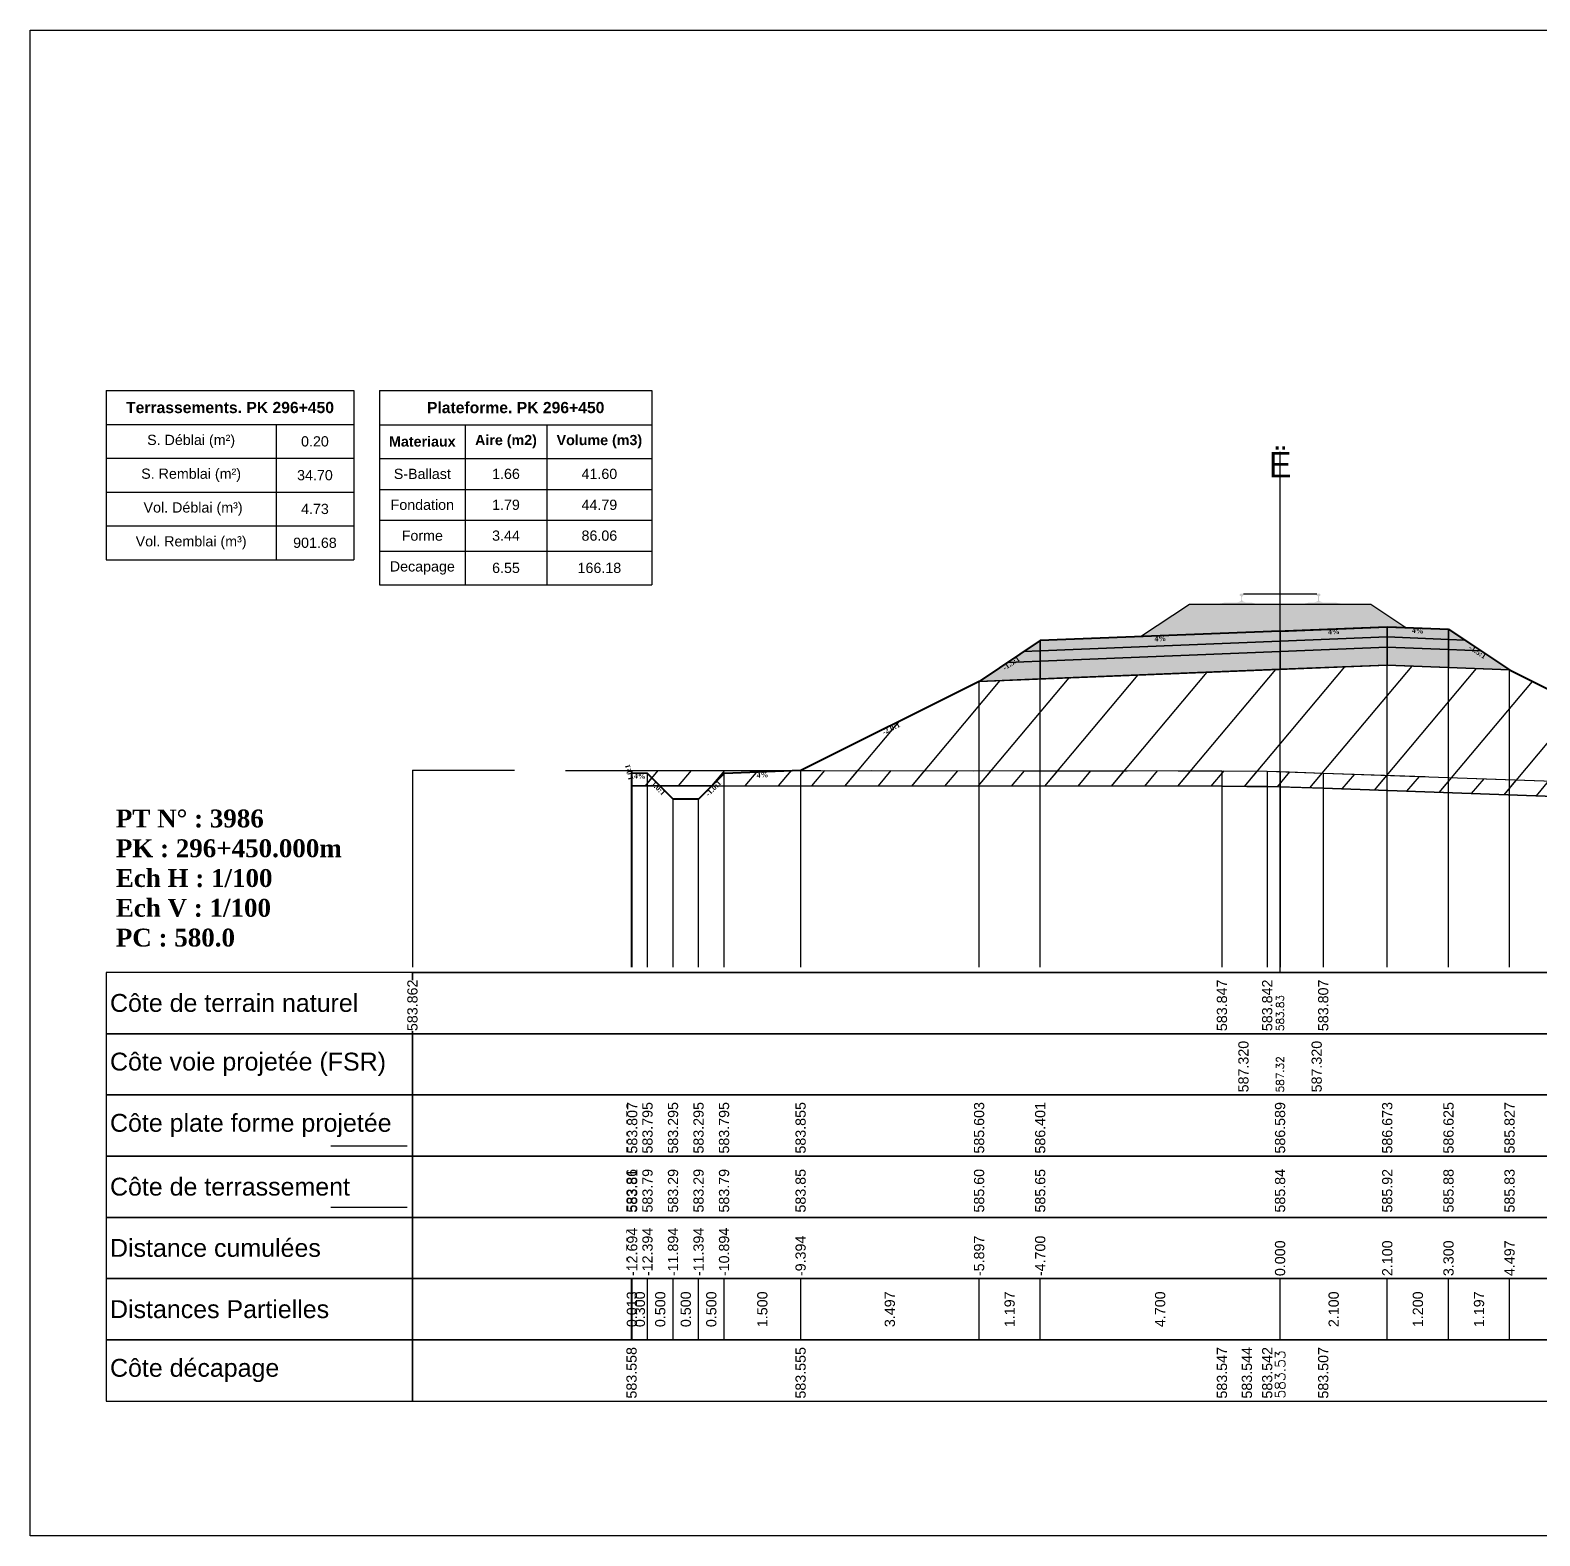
# Model space of a CAD drawing. Header units: millimetres. Extents: x 2762 to 3076, y 916 to 3305.
# Drawn here: x 2950.21 to 2979.79, y 2613.65 to 2643.15 of the extents above; entities that cross this region are included whole.
import ezdxf

# ---------------------------------------------------------------- set-up
doc = ezdxf.new("R2010")
doc.units = ezdxf.units.MM
doc.header["$LTSCALE"] = 2
doc.linetypes.add('CACHE', pattern=[9.525, 6.35, -3.175])
doc.linetypes.add('DASHED', pattern=[0.75, 0.5, -0.25])
for name, color, linetype in [('C-ANNO-TABL', 1, 'Continuous'), ('C-ANNO-TABL-TEXT', 150, 'Continuous'), ('C-ANNO-TABL-TITL', 150, 'Continuous'), ('C-ANNO-TABL-TTBL', 5, 'Continuous'), ('C-ROAD-CORR', 5, 'Continuous'), ('C-ROAD-SCTN', 7, 'Continuous')]:
    doc.layers.add(name, color=color, linetype=linetype)
doc.styles.add('ARIAL', font='arial.ttf')
doc.styles.add('C3D_Etiquette', font='romans.shx')
doc.styles.add('C3D_Profil_Travers', font='romans.shx')
doc.styles.get("Standard").update_dxf_attribs({"font": 'arial.ttf'})

msp = doc.modelspace()

# ---------------------------------------------------------------- hatches: boundary and pattern name
at = {"linetype": 'Continuous', "lineweight": -3}
h = msp.add_hatch(dxfattribs=at)
h.set_pattern_fill('GRAVEL', color=252, scale=0.009, style=0)
h.set_pattern_definition([(228.0128, (2972.136781, 2631.492178), (-1.8288, -2.0574), [0.030755, -3.0447435]), (184.96974, (2972.116207, 2631.469318), (2.743199999, 0.228600013), [0.0527764, -5.2248644]), (132.51045, (2972.063629, 2631.464746), (2.286, -2.5146), [0.0372133, -3.684125]), (267.2737, (2971.974475, 2631.407596), (0.2286, 4.572), [0.0480604, -4.7579794]), (292.83365, (2971.972189, 2631.35959), (-1.143, 2.7432), [0.047127, -4.6655827]), (357.2737, (2971.990477, 2631.316156), (-4.572, 0.2286), [0.0480604, -4.7579794]), (37.69424, (2972.038483, 2631.31387), (-2.9718, -2.286), [0.0635574, -6.2921804]), (72.25533, (2972.088775, 2631.352732), (1.6002, 5.0292), [0.0600048, -5.940473]), (121.42957, (2972.107063, 2631.409882), (-1.8288, 2.9718), [0.048223, -4.774099]), (175.23636, (2972.081917, 2631.45103), (2.5146, -0.2286), [0.055054, -2.697654]), (222.39744, (2972.027053, 2631.455602), (-2.7432, -2.5146), [0.071197, -7.0485095]), (138.81407, (2972.20079, 2631.40531), (-1.6002, 1.3716), [0.0243004, -2.405751]), (171.46923, (2972.182501, 2631.421312), (2.9718, -0.4572), [0.0462314, -4.5769175]), (225, (2972.13678, 2631.42817), (-3e-17, -0.2286), [0.032329, -0.29096]), (203.1986, (2972.12078, 2631.455602), (1.143, 0.4572), [0.01741, -1.723556]), (291.8014, (2972.104777, 2631.448744), (-0.2286, 0.6858), [0.024621, -1.206428]), (30.9638, (2972.11392, 2631.425884), (0.6858, 0.4572), [0.039989, -1.292967]), (161.565, (2972.14821, 2631.44646), (0.4572, -0.2286), [0.028916, -0.693981]), (16.38954, (2971.972189, 2631.448744), (2.286, 0.6858), [0.040508, -4.0102944]), (70.34618, (2972.011051, 2631.460174), (-0.9144, -2.5146), [0.033984, -3.3643994]), (293.1986, (2972.14821, 2631.492178), (-0.4572, 1.143), [0.034819, -1.7061465]), (343.61046, (2972.161927, 2631.460174), (-2.286, 0.6858), [0.040508, -4.0102944]), (339.44395, (2971.97219, 2631.307012), (-1.143, 0.4572), [0.039063, -1.914096]), (294.77514, (2972.008765, 2631.293296), (-1.143, 2.5146), [0.0327305, -3.2403234]), (66.8014, (2972.150497, 2631.263578), (0.4572, 1.143), [0.034819, -1.7061465]), (17.35402, (2972.164213, 2631.295582), (-2.9718, -0.9144), [0.0383204, -3.793714]), (69.44395, (2972.038483, 2631.263578), (-0.4572, -1.143), [0.0195316, -1.933628]), (101.3099, (2972.13678, 2631.26358), (-0.2286, 0.9144), [0.011656, -1.1539795]), (165.9638, (2972.134495, 2631.27501), (0.6858, -0.2286), [0.047127, -0.895415]), (186.009, (2972.088775, 2631.286438), (2.286, 0.2286), [0.043674, -4.323723]), (303.69, (2972.11392, 2631.40531), (-0.2286, 0.4572), [0.032969, -0.79126]), (353.15723, (2972.132209, 2631.377878), (3.8862, -0.4572), [0.05756, -5.698441]), (60.9454, (2972.18936, 2631.37102), (-0.9144, -1.6002), [0.023536, -2.330045]), (90, (2972.2008, 2631.3916), (-0.2286, 0.2286), [0.013716, -0.214884]), (120.25644, (2972.084203, 2631.293296), (0.9144, -1.6002), [0.031758, -3.1440547]), (48.0128, (2972.068201, 2631.320728), (1.8288, 2.0574), [0.06151, -3.0139886]), (0, (2972.10935, 2631.36645), (0.2286, 0.2286), [0.059436, -0.169164]), (325.30485, (2972.168785, 2631.366448), (2.286, -1.6002), [0.036145, -3.5783385]), (254.0546, (2972.198503, 2631.345874), (-0.2286, -0.9144), [0.033285, -1.6309485]), (207.64598, (2972.189359, 2631.31387), (-4.3434, -2.286), [0.054193, -5.365122]), (175.42608, (2972.141353, 2631.288724), (-2.9718, 0.2286), [0.0573327, -5.675926])])
h.paths.add_polyline_path([(2971.972, 2631.264), (2972.93, 2631.902), (2976.48, 2631.902), (2977.169, 2631.442), (2976.805, 2631.457)])
msp.add_hatch(color=254, dxfattribs=at).paths.add_polyline_path([(2973.487, 2631.72), (2973.487, 2631.905), (2973.602, 2631.926), (2973.95, 2631.926), (2973.95, 2631.932), (2973.876, 2631.932), (2973.876, 2631.942), (2973.877, 2631.943), (2973.879, 2631.943), (2973.88, 2631.944), (2973.9, 2631.945), (2973.903, 2631.946), (2973.906, 2631.947), (2973.934, 2631.958), (2973.937, 2631.959), (2973.938, 2631.96), (2973.939, 2631.962), (2973.94, 2631.966), (2973.941, 2631.973), (2973.942, 2631.982), (2973.943, 2631.992), (2973.943, 2632.016), (2973.942, 2632.032), (2973.942, 2632.038), (2973.941, 2632.044), (2973.94, 2632.049), (2973.94, 2632.051), (2973.939, 2632.054), (2973.938, 2632.056), (2973.937, 2632.057), (2973.936, 2632.059), (2973.935, 2632.059), (2973.919, 2632.065), (2973.917, 2632.067), (2973.916, 2632.067), (2973.915, 2632.069), (2973.915, 2632.071), (2973.915, 2632.09), (2973.916, 2632.094), (2973.917, 2632.096), (2973.919, 2632.099), (2973.921, 2632.1), (2973.924, 2632.101), (2973.925, 2632.102), (2973.929, 2632.103), (2973.933, 2632.103), (2973.936, 2632.103), (2973.94, 2632.104), (2973.945, 2632.104), (2973.948, 2632.104), (2973.951, 2632.104), (2973.955, 2632.104), (2973.958, 2632.104), (2973.962, 2632.104), (2973.967, 2632.103), (2973.97, 2632.103), (2973.974, 2632.103), (2973.978, 2632.102), (2973.979, 2632.101), (2973.981, 2632.1), (2973.984, 2632.099), (2973.986, 2632.096), (2973.987, 2632.094), (2973.987, 2632.09), (2973.987, 2632.071), (2973.987, 2632.069), (2973.987, 2632.067), (2973.986, 2632.067), (2973.984, 2632.065), (2973.968, 2632.059), (2973.967, 2632.059), (2973.965, 2632.057), (2973.964, 2632.056), (2973.964, 2632.054), (2973.963, 2632.051), (2973.962, 2632.049), (2973.962, 2632.044), (2973.961, 2632.038), (2973.96, 2632.032), (2973.96, 2632.016), (2973.96, 2631.992), (2973.961, 2631.982), (2973.962, 2631.973), (2973.963, 2631.966), (2973.964, 2631.962), (2973.965, 2631.96), (2973.966, 2631.959), (2973.968, 2631.958), (2973.997, 2631.947), (2974, 2631.946), (2974.003, 2631.945), (2974.023, 2631.944), (2974.024, 2631.943), (2974.025, 2631.943), (2974.026, 2631.942), (2974.026, 2631.932), (2973.952, 2631.932), (2973.952, 2631.926), (2974.156, 2631.926), (2974.288, 2631.895), (2975.122, 2631.895), (2975.253, 2631.926), (2975.457, 2631.926), (2975.457, 2631.932), (2975.383, 2631.932), (2975.383, 2631.942), (2975.384, 2631.943), (2975.386, 2631.943), (2975.387, 2631.944), (2975.407, 2631.945), (2975.41, 2631.946), (2975.413, 2631.947), (2975.441, 2631.958), (2975.444, 2631.959), (2975.445, 2631.96), (2975.446, 2631.962), (2975.447, 2631.966), (2975.448, 2631.973), (2975.449, 2631.982), (2975.45, 2631.992), (2975.45, 2632.016), (2975.449, 2632.032), (2975.449, 2632.038), (2975.448, 2632.044), (2975.447, 2632.049), (2975.447, 2632.051), (2975.446, 2632.054), (2975.445, 2632.056), (2975.444, 2632.057), (2975.443, 2632.059), (2975.442, 2632.059), (2975.426, 2632.065), (2975.424, 2632.067), (2975.423, 2632.067), (2975.422, 2632.069), (2975.422, 2632.071), (2975.422, 2632.09), (2975.423, 2632.094), (2975.424, 2632.096), (2975.426, 2632.099), (2975.428, 2632.1), (2975.431, 2632.101), (2975.432, 2632.102), (2975.436, 2632.103), (2975.44, 2632.103), (2975.443, 2632.103), (2975.447, 2632.104), (2975.452, 2632.104), (2975.455, 2632.104), (2975.458, 2632.104), (2975.462, 2632.104), (2975.465, 2632.104), (2975.469, 2632.104), (2975.474, 2632.103), (2975.477, 2632.103), (2975.481, 2632.103), (2975.485, 2632.102), (2975.486, 2632.101), (2975.488, 2632.1), (2975.491, 2632.099), (2975.493, 2632.096), (2975.494, 2632.094), (2975.494, 2632.09), (2975.494, 2632.071), (2975.494, 2632.069), (2975.494, 2632.067), (2975.493, 2632.067), (2975.491, 2632.065), (2975.475, 2632.059), (2975.474, 2632.059), (2975.472, 2632.057), (2975.471, 2632.056), (2975.471, 2632.054), (2975.47, 2632.051), (2975.469, 2632.049), (2975.469, 2632.044), (2975.468, 2632.038), (2975.467, 2632.032), (2975.467, 2632.016), (2975.467, 2631.992), (2975.468, 2631.982), (2975.469, 2631.973), (2975.47, 2631.966), (2975.471, 2631.962), (2975.472, 2631.96), (2975.473, 2631.959), (2975.475, 2631.958), (2975.504, 2631.947), (2975.507, 2631.946), (2975.51, 2631.945), (2975.53, 2631.944), (2975.531, 2631.943), (2975.532, 2631.943), (2975.533, 2631.942), (2975.533, 2631.932), (2975.459, 2631.932), (2975.459, 2631.926), (2975.807, 2631.926), (2975.922, 2631.905), (2975.922, 2631.72)])
h = msp.add_hatch(color=30, dxfattribs=at)
h.paths.add_polyline_path([(2978.005, 2631.009), (2978.005, 2631.209), (2978.324, 2631.196), (2978.643, 2630.983)])
h.paths.add_polyline_path([(2976.805, 2631.057), (2976.805, 2631.257), (2978.005, 2631.209), (2978.005, 2631.009)])
h.paths.add_polyline_path([(2974.705, 2630.973), (2974.705, 2631.173), (2976.805, 2631.257), (2976.805, 2631.057)])
h.paths.add_polyline_path([(2970.005, 2630.785), (2970.005, 2630.985), (2974.705, 2631.173), (2974.705, 2630.973)])
h.paths.add_polyline_path([(2969.366, 2630.759), (2969.685, 2630.972), (2970.005, 2630.985), (2970.005, 2630.785)])
h = msp.add_hatch(color=11, dxfattribs=at)
h.paths.add_polyline_path([(2978.005, 2631.209), (2978.005, 2631.409), (2978.324, 2631.196)])
h.paths.add_polyline_path([(2976.805, 2631.257), (2976.805, 2631.457), (2978.005, 2631.409), (2978.005, 2631.209)])
h.paths.add_polyline_path([(2974.705, 2631.173), (2974.705, 2631.373), (2976.805, 2631.457), (2976.805, 2631.257)])
h.paths.add_polyline_path([(2970.005, 2630.985), (2970.005, 2631.185), (2974.705, 2631.373), (2974.705, 2631.173)])
h.paths.add_polyline_path([(2969.685, 2630.972), (2970.005, 2631.185), (2970.005, 2630.985)])
h = msp.add_hatch(color=83, dxfattribs=at)
h.paths.add_polyline_path([(2978.005, 2630.659), (2978.005, 2631.009), (2978.643, 2630.983), (2979.201, 2630.611)])
h.paths.add_polyline_path([(2976.805, 2630.707), (2976.805, 2631.057), (2978.005, 2631.009), (2978.005, 2630.659)])
h.paths.add_polyline_path([(2974.705, 2630.623), (2974.705, 2630.973), (2976.805, 2631.057), (2976.805, 2630.707)])
h.paths.add_polyline_path([(2970.005, 2630.435), (2970.005, 2630.785), (2974.705, 2630.973), (2974.705, 2630.623)])
h.paths.add_polyline_path([(2968.808, 2630.387), (2969.366, 2630.759), (2970.005, 2630.785), (2970.005, 2630.435)])
h = msp.add_hatch(dxfattribs=at)
h.set_pattern_fill('_U', color=3, angle=50, style=0, pattern_type=0)
h.set_pattern_definition([(50, (2963.5728, 2628.3403), (-0.766044, 0.64279), [])])
h.paths.add_polyline_path([(2963.573, 2628.34), (2963.811, 2628.579), (2965.311, 2628.639), (2968.808, 2630.387), (2976.805, 2630.707), (2979.201, 2630.611), (2983.825, 2628.299), (2983.825, 2627.999), (2975.551, 2628.291), (2974.453, 2628.326), (2973.566, 2628.331)])
h.paths.add_polyline_path([(2961.998, 2628.342), (2961.998, 2628.642), (2962.011, 2628.591), (2962.311, 2628.579), (2962.548, 2628.341)])
h = msp.add_hatch(dxfattribs=at)
h.set_pattern_fill('_U', color=150, scale=0.5, angle=50, style=0, pattern_type=0)
h.set_pattern_definition([(50, (2963.57277, 2628.3403), (-0.383022, 0.321394), [])])
h.paths.add_polyline_path([(2963.573, 2628.34), (2963.811, 2628.579), (2965.311, 2628.639), (2973.566, 2628.631), (2974.453, 2628.626), (2975.551, 2628.591), (2983.825, 2628.299), (2983.825, 2627.999), (2975.551, 2628.291), (2974.453, 2628.326), (2973.566, 2628.331)])
h.paths.add_polyline_path([(2961.998, 2628.642), (2965.311, 2628.639), (2963.811, 2628.579), (2963.573, 2628.34), (2962.548, 2628.341), (2962.311, 2628.579), (2962.011, 2628.591)])
h.paths.add_polyline_path([(2961.998, 2628.342), (2961.998, 2628.642), (2962.011, 2628.591), (2962.311, 2628.579), (2962.548, 2628.341)])

# ---------------------------------------------------------------- linework, layer by layer
at = {"color": 7, "linetype": 'Continuous', "lineweight": -3}
for p, q in [((2974.705, 2624.684), (2974.705, 2634.884)), ((2957.704, 2624.684), (2991.706, 2624.684)), ((2961.998, 2617.484), (2961.998, 2618.684)), ((2962.011, 2617.484), (2962.011, 2618.684)), ((2962.011, 2617.484), (2962.011, 2618.684)), ((2962.311, 2617.484), (2962.311, 2618.684)), ((2962.311, 2617.484), (2962.311, 2618.684)), ((2962.811, 2617.484), (2962.811, 2618.684)), ((2962.811, 2617.484), (2962.811, 2618.684)), ((2963.311, 2617.484), (2963.311, 2618.684)), ((2963.311, 2617.484), (2963.311, 2618.684)), ((2963.811, 2617.484), (2963.811, 2618.684)), ((2963.811, 2617.484), (2963.811, 2618.684)), ((2965.311, 2617.484), (2965.311, 2618.684)), ((2965.311, 2617.484), (2965.311, 2618.684)), ((2968.808, 2617.484), (2968.808, 2618.684)), ((2968.808, 2617.484), (2968.808, 2618.684)), ((2970.005, 2617.484), (2970.005, 2618.684)), ((2970.005, 2617.484), (2970.005, 2618.684)), ((2974.705, 2617.484), (2974.705, 2618.684)), ((2974.705, 2617.484), (2974.705, 2618.684)), ((2976.805, 2617.484), (2976.805, 2618.684)), ((2976.805, 2617.484), (2976.805, 2618.684)), ((2978.005, 2617.484), (2978.005, 2618.684)), ((2978.005, 2617.484), (2978.005, 2618.684)), ((2979.201, 2617.484), (2979.201, 2618.684)), ((2979.201, 2617.484), (2979.201, 2618.684))]:
    msp.add_line(p, q, dxfattribs=at)
at = {"color": 251, "linetype": 'Continuous', "lineweight": -3}
for p, q in [((2971.972, 2631.264), (2972.93, 2631.902)), ((2972.93, 2631.902), (2976.48, 2631.902)), ((2976.48, 2631.902), (2977.169, 2631.442)), ((2970.005, 2631.185), (2974.705, 2631.373)), ((2976.805, 2631.457), (2971.972, 2631.264)), ((2974.705, 2631.373), (2976.805, 2631.457)), ((2974.705, 2631.173), (2974.705, 2631.373)), ((2974.705, 2631.373), (2974.705, 2631.173)), ((2976.805, 2631.257), (2974.705, 2631.173)), ((2977.169, 2631.442), (2976.805, 2631.457)), ((2976.805, 2631.257), (2976.805, 2631.457)), ((2976.805, 2631.457), (2978.005, 2631.409)), ((2976.805, 2631.457), (2976.805, 2631.257)), ((2978.005, 2631.209), (2976.805, 2631.257)), ((2978.005, 2631.209), (2978.005, 2631.409)), ((2978.005, 2631.409), (2978.324, 2631.196)), ((2978.005, 2631.409), (2978.005, 2631.209)), ((2969.685, 2630.972), (2970.005, 2631.185)), ((2970.005, 2630.985), (2969.685, 2630.972)), ((2970.005, 2630.985), (2970.005, 2631.185)), ((2970.005, 2631.185), (2970.005, 2630.985)), ((2974.705, 2631.173), (2970.005, 2630.985)), ((2978.324, 2631.196), (2978.005, 2631.209))]:
    msp.add_line(p, q, dxfattribs=at)
at = {"color": 53, "linetype": 'Continuous', "lineweight": -3}
for p, q in [((2974.705, 2631.173), (2976.805, 2631.257)), ((2976.805, 2631.057), (2976.805, 2631.257)), ((2976.805, 2631.257), (2978.005, 2631.209)), ((2976.805, 2631.257), (2976.805, 2631.057)), ((2969.366, 2630.759), (2969.685, 2630.972)), ((2969.685, 2630.972), (2970.005, 2630.985)), ((2970.005, 2630.985), (2974.705, 2631.173)), ((2970.005, 2630.785), (2970.005, 2630.985)), ((2970.005, 2630.985), (2970.005, 2630.785)), ((2974.705, 2630.973), (2970.005, 2630.785)), ((2970.005, 2630.785), (2974.705, 2630.973)), ((2974.705, 2630.973), (2974.705, 2631.173)), ((2974.705, 2631.173), (2974.705, 2630.973)), ((2976.805, 2631.057), (2974.705, 2630.973)), ((2974.705, 2630.973), (2976.805, 2631.057)), ((2974.705, 2630.623), (2974.705, 2630.973)), ((2974.705, 2630.973), (2974.705, 2630.623)), ((2978.005, 2631.009), (2976.805, 2631.057)), ((2976.805, 2630.707), (2976.805, 2631.057)), ((2976.805, 2631.057), (2978.005, 2631.009)), ((2976.805, 2631.057), (2976.805, 2630.707)), ((2978.005, 2631.009), (2978.005, 2631.209)), ((2978.005, 2631.209), (2978.324, 2631.196)), ((2978.005, 2631.209), (2978.005, 2631.009)), ((2978.643, 2630.983), (2978.005, 2631.009)), ((2978.005, 2630.659), (2978.005, 2631.009)), ((2978.005, 2631.009), (2978.643, 2630.983)), ((2978.005, 2631.009), (2978.005, 2630.659)), ((2978.324, 2631.196), (2978.643, 2630.983)), ((2978.643, 2630.983), (2979.201, 2630.611)), ((2968.808, 2630.387), (2969.366, 2630.759)), ((2970.005, 2630.785), (2969.366, 2630.759)), ((2969.366, 2630.759), (2970.005, 2630.785)), ((2970.005, 2630.435), (2970.005, 2630.785)), ((2970.005, 2630.785), (2970.005, 2630.435)), ((2976.805, 2630.707), (2974.705, 2630.623)), ((2978.005, 2630.659), (2976.805, 2630.707)), ((2970.005, 2630.435), (2968.808, 2630.387)), ((2974.705, 2630.623), (2970.005, 2630.435)), ((2979.201, 2630.611), (2978.005, 2630.659))]:
    msp.add_line(p, q, dxfattribs=at)
at = {"color": 253, "linetype": 'Continuous', "lineweight": -3}
for p, q in [((2968.808, 2630.387), (2976.805, 2630.707)), ((2976.805, 2630.707), (2979.201, 2630.611)), ((2965.311, 2628.639), (2968.808, 2630.387)), ((2979.201, 2630.611), (2983.825, 2628.299)), ((2961.998, 2628.642), (2965.311, 2628.639)), ((2962.011, 2628.591), (2961.998, 2628.642)), ((2961.998, 2628.342), (2961.998, 2628.642)), ((2961.998, 2628.642), (2962.011, 2628.591)), ((2961.998, 2628.342), (2961.998, 2628.642)), ((2961.998, 2628.642), (2962.011, 2628.591)), ((2962.311, 2628.579), (2962.011, 2628.591)), ((2962.011, 2628.591), (2962.311, 2628.579)), ((2962.011, 2628.591), (2962.311, 2628.579)), ((2963.811, 2628.579), (2965.311, 2628.639)), ((2965.311, 2628.639), (2963.811, 2628.579)), ((2963.811, 2628.579), (2965.311, 2628.639)), ((2965.311, 2628.639), (2973.566, 2628.631)), ((2973.566, 2628.631), (2974.453, 2628.626)), ((2974.453, 2628.626), (2975.551, 2628.591)), ((2975.551, 2628.591), (2983.825, 2628.299)), ((2962.548, 2628.341), (2961.998, 2628.342)), ((2962.548, 2628.341), (2961.998, 2628.342)), ((2962.548, 2628.341), (2962.311, 2628.579)), ((2962.311, 2628.579), (2962.548, 2628.341)), ((2962.311, 2628.579), (2962.548, 2628.341)), ((2963.573, 2628.34), (2962.548, 2628.341)), ((2962.548, 2628.341), (2963.573, 2628.34)), ((2962.811, 2628.079), (2962.548, 2628.341)), ((2963.573, 2628.34), (2963.311, 2628.079)), ((2963.573, 2628.34), (2963.811, 2628.579)), ((2963.811, 2628.579), (2963.573, 2628.34)), ((2963.573, 2628.34), (2963.811, 2628.579)), ((2973.566, 2628.331), (2963.573, 2628.34)), ((2973.566, 2628.331), (2963.573, 2628.34)), ((2974.453, 2628.326), (2973.566, 2628.331)), ((2974.453, 2628.326), (2973.566, 2628.331)), ((2975.551, 2628.291), (2974.453, 2628.326)), ((2975.551, 2628.291), (2974.453, 2628.326)), ((2963.311, 2628.079), (2962.811, 2628.079)), ((2983.825, 2627.999), (2975.551, 2628.291)), ((2983.825, 2627.999), (2975.551, 2628.291))]:
    msp.add_line(p, q, dxfattribs=at)
at = {"color": 8, "linetype": 'CACHE', "lineweight": -3}
for p, q in [((2976.805, 2624.784), (2976.805, 2630.707)), ((2968.808, 2624.784), (2968.808, 2630.387)), ((2970.005, 2624.784), (2970.005, 2630.435)), ((2974.705, 2624.784), (2974.705, 2630.623)), ((2974.705, 2624.784), (2974.705, 2630.623)), ((2978.005, 2624.784), (2978.005, 2630.659)), ((2979.201, 2624.784), (2979.201, 2630.611)), ((2961.998, 2624.784), (2961.998, 2628.642)), ((2962.011, 2624.784), (2962.011, 2628.591)), ((2965.311, 2624.784), (2965.311, 2628.639)), ((2962.311, 2624.784), (2962.311, 2628.579)), ((2963.811, 2624.784), (2963.811, 2628.579)), ((2962.811, 2624.784), (2962.811, 2628.079)), ((2963.311, 2624.784), (2963.311, 2628.079))]:
    msp.add_line(p, q, dxfattribs=at)
at = {"color": 105, "linetype": 'DASHED', "lineweight": -3, "ltscale": 2}
for p, q in [((2957.705, 2628.646), (2973.566, 2628.631)), ((2973.566, 2628.631), (2974.453, 2628.626)), ((2974.453, 2628.626), (2974.705, 2628.618)), ((2974.705, 2628.618), (2975.551, 2628.591)), ((2975.551, 2628.591), (2991.705, 2628.021))]:
    msp.add_line(p, q, dxfattribs=at)
at = {"color": 98, "linetype": 'CACHE', "lineweight": -3}
for p, q in [((2957.705, 2628.646), (2957.705, 2624.784)), ((2973.566, 2628.631), (2973.566, 2624.784)), ((2974.453, 2628.626), (2974.453, 2624.784)), ((2974.705, 2628.618), (2974.705, 2624.784)), ((2975.551, 2628.591), (2975.551, 2624.784))]:
    msp.add_line(p, q, dxfattribs=at)
at = {"color": 6, "linetype": 'Continuous', "lineweight": -3}
for p, q in [((2961.998, 2628.342), (2965.311, 2628.339)), ((2965.311, 2628.339), (2973.566, 2628.331)), ((2973.566, 2628.331), (2974.055, 2628.328)), ((2974.055, 2628.328), (2974.453, 2628.326)), ((2974.453, 2628.326), (2974.705, 2628.318)), ((2974.705, 2628.318), (2975.551, 2628.291)), ((2975.551, 2628.291), (2983.825, 2627.999))]:
    msp.add_line(p, q, dxfattribs=at)
at = {"color": 154, "linetype": 'Continuous', "lineweight": -3}
msp.add_line((2956.104, 2621.284), (2957.604, 2621.284), dxfattribs=at)
at = {"color": 1, "linetype": 'Continuous', "lineweight": -3}
msp.add_line((2956.104, 2620.084), (2957.604, 2620.084), dxfattribs=at)
at = {"color": 7, "linetype": 'Continuous', "lineweight": -3}
for points in [[(2957.704, 2623.484), (2957.704, 2624.684), (2951.704, 2624.684), (2951.704, 2623.484)], [(2957.704, 2623.484), (2991.706, 2623.484), (2991.706, 2624.684), (2957.704, 2624.684)], [(2957.704, 2622.284), (2957.704, 2623.484), (2951.704, 2623.484), (2951.704, 2622.284)], [(2957.704, 2622.284), (2991.706, 2622.284), (2991.706, 2623.484), (2957.704, 2623.484)], [(2957.704, 2621.084), (2957.704, 2622.284), (2951.704, 2622.284), (2951.704, 2621.084)], [(2957.704, 2621.084), (2991.706, 2621.084), (2991.706, 2622.284), (2957.704, 2622.284)], [(2957.704, 2619.884), (2957.704, 2621.084), (2951.704, 2621.084), (2951.704, 2619.884)], [(2957.704, 2619.884), (2991.706, 2619.884), (2991.706, 2621.084), (2957.704, 2621.084)], [(2957.704, 2618.684), (2957.704, 2619.884), (2951.704, 2619.884), (2951.704, 2618.684)], [(2957.704, 2618.684), (2991.706, 2618.684), (2991.706, 2619.884), (2957.704, 2619.884)], [(2957.704, 2617.484), (2957.704, 2618.684), (2951.704, 2618.684), (2951.704, 2617.484)], [(2957.704, 2617.484), (2991.706, 2617.484), (2991.706, 2618.684), (2957.704, 2618.684)], [(2957.704, 2616.284), (2957.704, 2617.484), (2951.704, 2617.484), (2951.704, 2616.284)], [(2957.704, 2616.284), (2991.706, 2616.284), (2991.706, 2617.484), (2957.704, 2617.484)]]:
    msp.add_3dface(points, dxfattribs=at)
at = {"layer": 'C-ANNO-TABL', "color": 7, "linetype": 'Continuous', "lineweight": -3}
for p, q in [((2951.704, 2635.419), (2955.032, 2635.419)), ((2955.032, 2635.419), (2956.557, 2635.419)), ((2955.032, 2635.419), (2955.032, 2634.757)), ((2957.057, 2635.416), (2958.739, 2635.416)), ((2958.739, 2635.416), (2960.335, 2635.416)), ((2958.739, 2635.416), (2958.739, 2634.754)), ((2960.335, 2635.416), (2962.398, 2635.416)), ((2960.335, 2635.416), (2960.335, 2634.754)), ((2951.704, 2634.757), (2955.032, 2634.757)), ((2955.032, 2634.757), (2956.557, 2634.757)), ((2955.032, 2634.757), (2955.032, 2634.095)), ((2957.057, 2634.754), (2958.739, 2634.754)), ((2958.739, 2634.754), (2960.335, 2634.754)), ((2958.739, 2634.754), (2958.739, 2634.147)), ((2960.335, 2634.754), (2962.398, 2634.754)), ((2960.335, 2634.754), (2960.335, 2634.147)), ((2951.704, 2634.095), (2955.032, 2634.095)), ((2955.032, 2634.095), (2956.557, 2634.095)), ((2955.032, 2634.095), (2955.032, 2633.432)), ((2957.057, 2634.147), (2958.739, 2634.147)), ((2958.739, 2634.147), (2960.335, 2634.147)), ((2958.739, 2634.147), (2958.739, 2633.543)), ((2960.335, 2634.147), (2962.398, 2634.147)), ((2960.335, 2634.147), (2960.335, 2633.543)), ((2951.704, 2633.432), (2955.032, 2633.432)), ((2955.032, 2633.432), (2956.557, 2633.432)), ((2955.032, 2633.432), (2955.032, 2632.77)), ((2957.057, 2633.543), (2958.739, 2633.543)), ((2958.739, 2633.543), (2960.335, 2633.543)), ((2958.739, 2633.543), (2958.739, 2632.939)), ((2960.335, 2633.543), (2962.398, 2633.543)), ((2960.335, 2633.543), (2960.335, 2632.939)), ((2957.057, 2632.939), (2958.739, 2632.939)), ((2958.739, 2632.939), (2960.335, 2632.939)), ((2958.739, 2632.939), (2958.739, 2632.28)), ((2960.335, 2632.939), (2962.398, 2632.939)), ((2960.335, 2632.939), (2960.335, 2632.28))]:
    msp.add_line(p, q, dxfattribs=at)
at = {"layer": 'C-ANNO-TABL-TTBL', "color": 7, "linetype": 'Continuous', "lineweight": -3}
for p, q in [((2951.704, 2636.084), (2956.557, 2636.084)), ((2951.704, 2636.084), (2951.704, 2635.419)), ((2956.557, 2636.084), (2956.557, 2635.419)), ((2957.057, 2636.084), (2962.398, 2636.084)), ((2957.057, 2636.084), (2957.057, 2635.416)), ((2962.398, 2636.084), (2962.398, 2635.416)), ((2951.704, 2635.419), (2951.704, 2634.757)), ((2956.557, 2635.419), (2956.557, 2634.757)), ((2957.057, 2635.416), (2957.057, 2634.754)), ((2962.398, 2635.416), (2962.398, 2634.754)), ((2951.704, 2634.757), (2951.704, 2634.095)), ((2956.557, 2634.757), (2956.557, 2634.095)), ((2957.057, 2634.754), (2957.057, 2634.147)), ((2962.398, 2634.754), (2962.398, 2634.147)), ((2951.704, 2634.095), (2951.704, 2633.432)), ((2956.557, 2634.095), (2956.557, 2633.432)), ((2957.057, 2634.147), (2957.057, 2633.543)), ((2962.398, 2634.147), (2962.398, 2633.543)), ((2951.704, 2633.432), (2951.704, 2632.77)), ((2956.557, 2633.432), (2956.557, 2632.77)), ((2957.057, 2633.543), (2957.057, 2632.939)), ((2962.398, 2633.543), (2962.398, 2632.939)), ((2951.704, 2632.77), (2955.032, 2632.77)), ((2955.032, 2632.77), (2956.557, 2632.77)), ((2957.057, 2632.939), (2957.057, 2632.28)), ((2962.398, 2632.939), (2962.398, 2632.28)), ((2957.057, 2632.28), (2958.739, 2632.28)), ((2958.739, 2632.28), (2960.335, 2632.28)), ((2960.335, 2632.28), (2962.398, 2632.28))]:
    msp.add_line(p, q, dxfattribs=at)
at = {"layer": 'C-ROAD-CORR', "color": 1, "linetype": 'Continuous', "lineweight": 40}
for p, q in [((2974.705, 2631.373), (2970.005, 2631.185)), ((2974.705, 2631.373), (2976.805, 2631.457)), ((2976.805, 2631.457), (2978.005, 2631.409)), ((2978.005, 2631.409), (2979.201, 2630.611)), ((2970.005, 2631.185), (2968.808, 2630.387)), ((2968.808, 2630.387), (2965.311, 2628.639)), ((2979.201, 2630.611), (2983.825, 2628.299)), ((2962.011, 2628.591), (2961.998, 2628.642)), ((2962.311, 2628.579), (2962.011, 2628.591)), ((2965.311, 2628.639), (2963.811, 2628.579)), ((2962.811, 2628.079), (2962.311, 2628.579)), ((2963.811, 2628.579), (2963.311, 2628.079)), ((2963.311, 2628.079), (2962.811, 2628.079))]:
    msp.add_line(p, q, dxfattribs=at)
at = {"layer": 'C-ROAD-CORR', "color": 102, "linetype": 'Continuous', "lineweight": -3, "ltscale": 0.5}
for p, q in [((2974.705, 2630.623), (2976.805, 2630.707)), ((2976.805, 2630.707), (2978.005, 2630.659)), ((2970.005, 2630.435), (2968.808, 2630.387)), ((2974.705, 2630.623), (2970.005, 2630.435)), ((2978.005, 2630.659), (2979.201, 2630.611))]:
    msp.add_line(p, q, dxfattribs=at)
at = {"layer": 'C-ROAD-CORR', "color": 1, "linetype": 'Continuous', "lineweight": -3}
for p, q in [((2962.811, 2628.079), (2962.311, 2628.579)), ((2963.811, 2628.579), (2963.311, 2628.079))]:
    msp.add_line(p, q, dxfattribs=at)
at = {"layer": 'C-ROAD-SCTN', "color": 140, "linetype": 'Continuous', "lineweight": -3}
for p, q in [((2971.972, 2631.264), (2972.93, 2631.902)), ((2972.93, 2631.902), (2972.973, 2631.902)), ((2972.973, 2631.902), (2974.705, 2631.902)), ((2974.705, 2631.902), (2976.436, 2631.902)), ((2976.436, 2631.902), (2976.48, 2631.902)), ((2976.48, 2631.902), (2977.169, 2631.442))]:
    msp.add_line(p, q, dxfattribs=at)
at = {"layer": 'C-ROAD-SCTN', "color": 154, "linetype": 'Continuous', "lineweight": -3}
for p, q in [((2973.987, 2632.104), (2974.705, 2632.104)), ((2974.705, 2632.104), (2975.422, 2632.104)), ((2970.005, 2631.185), (2974.705, 2631.373)), ((2974.705, 2631.373), (2976.805, 2631.457)), ((2976.805, 2631.457), (2978.005, 2631.409)), ((2978.005, 2631.409), (2979.201, 2630.611)), ((2968.808, 2630.387), (2970.005, 2631.185)), ((2965.311, 2628.639), (2968.808, 2630.387)), ((2979.201, 2630.611), (2983.825, 2628.299)), ((2961.998, 2628.642), (2962.011, 2628.591)), ((2962.011, 2628.591), (2962.311, 2628.579)), ((2963.811, 2628.579), (2965.311, 2628.639)), ((2962.311, 2628.579), (2962.811, 2628.079)), ((2963.311, 2628.079), (2963.811, 2628.579)), ((2962.811, 2628.079), (2963.311, 2628.079))]:
    msp.add_line(p, q, dxfattribs=at)
at = {"layer": 'C-ROAD-SCTN', "color": 1, "linetype": 'Continuous', "lineweight": -3}
for p, q in [((2974.705, 2630.623), (2976.805, 2630.707)), ((2976.805, 2630.707), (2978.005, 2630.659)), ((2965.311, 2628.639), (2968.808, 2630.387)), ((2968.808, 2630.387), (2970.005, 2630.435)), ((2970.005, 2630.435), (2974.705, 2630.623)), ((2978.005, 2630.659), (2979.201, 2630.611)), ((2979.201, 2630.611), (2983.825, 2628.299)), ((2961.998, 2628.642), (2962.011, 2628.591)), ((2962.011, 2628.591), (2962.311, 2628.579)), ((2963.811, 2628.579), (2965.311, 2628.639)), ((2962.311, 2628.579), (2962.811, 2628.079)), ((2963.311, 2628.079), (2963.811, 2628.579)), ((2962.811, 2628.079), (2963.311, 2628.079))]:
    msp.add_line(p, q, dxfattribs=at)

# ---------------------------------------------------------------- texts
at = {"color": 7, "linetype": 'Continuous', "lineweight": -3}
for s, insert, char_height, attachment_point, style in [('{\\fWingdings|b0|i0|c2|p0;Ë}', (2974.705, 2634.384), 0.5, 8, 'C3D_Profil_Travers'), ('{\\fTimes New Roman|b1|i0|c0|p18;PT N° : 3986\\PPK : 296+450.000m\\PEch H : 1/100\\PEch V : 1/100\\PPC : 580.0}', (2951.893, 2625.184), 0.35, 7, 'C3D_Profil_Travers'), ('{\\fArial|b0|i0|c0|p34;Côte de terrain naturel}', (2951.779, 2624.084), 0.35, 4, 'C3D_Etiquette'), ('{\\fArial|b0|i0|c0|p34;Côte plate forme projetée}', (2951.779, 2621.684), 0.35, 4, 'C3D_Etiquette'), ('{\\fArial|b0|i0|c0|p34;Côte de terrassement}', (2951.779, 2620.484), 0.35, 4, 'C3D_Etiquette'), ('{\\fArial|b0|i0|c0|p34;Distance cumulées}', (2951.779, 2619.284), 0.35, 4, 'C3D_Etiquette'), ('{\\fArial|b0|i0|c0|p34;Distances Partielles}', (2951.779, 2618.084), 0.35, 4, 'C3D_Etiquette'), ('{\\fArial|b0|i0|c0|p34;Côte décapage}', (2951.779, 2616.884), 0.35, 4, 'C3D_Etiquette')]:
    msp.add_mtext(s, dxfattribs=dict(at, insert=insert, char_height=char_height, attachment_point=attachment_point, style=style))
at = {"color": 7, "linetype": 'Continuous', "lineweight": -3, "char_height": 0.1, "style": 'C3D_Etiquette'}
for s, insert, width, attachment_point, rotation in [('{\\fTimes New Roman|b1|i0|c0|p18;4%}', (2972.355, 2631.275), 0.42071, 2, 2.2906), ('{\\fTimes New Roman|b1|i0|c0|p18;4%}', (2975.755, 2631.411), 0.37094, 2, 2.2906), ('{\\fTimes New Roman|b1|i0|c0|p18;4%}', (2977.404, 2631.429), 0.42071, 2, 357.7094), ('{\\fTimes New Roman|b1|i0|c0|p18;-1.5:1}', (2978.601, 2631.007), 0.34598, 2, 326.3099), ('{\\fTimes New Roman|b1|i0|c0|p18;-1.5:1}', (2969.408, 2630.783), 0.34598, 2, 33.6901), ('{\\fTimes New Roman|b1|i0|c0|p18;-2.0:1}', (2967.061, 2629.509), 0.34598, 2, 26.5651), ('{\\fTimes New Roman|b1|i0|c0|p18;1.0:1}', (2962.001, 2628.615), 0.29446, 8, 104.0362), ('{\\fTimes New Roman|b1|i0|c0|p18;4%}', (2964.561, 2628.605), 0.42071, 2, 2.2906), ('{\\fTimes New Roman|b1|i0|c0|p18;4%}', (2962.161, 2628.581), 0.37094, 2, 357.7094), ('{\\fTimes New Roman|b1|i0|c0|p18;1.0:1}', (2962.558, 2628.326), 0.29001, 2, 315), ('{\\fTimes New Roman|b1|i0|c0|p18;-1.0:1}', (2963.564, 2628.326), 0.34598, 2, 45)]:
    msp.add_mtext(s, dxfattribs=dict(at, insert=insert, width=width, attachment_point=attachment_point, rotation=rotation))
at = {"color": 7, "linetype": 'Continuous', "lineweight": -3, "insert": (2951.779, 2622.884), "char_height": 0.35, "attachment_point": 4}
msp.add_mtext('{\\fArial|b0|i0|c0|p34;Côte voie projetée (FSR)}', dxfattribs=at)
at = {"color": 7, "linetype": 'Continuous', "lineweight": -3, "rotation": 90, "style": 'C3D_Profil_Travers'}
for s, insert, char_height, attachment_point in [('587.32', (2974.705, 2622.334), 0.15, 4), ('{\\fArial|b0|i0|c0|p34;583.86}', (2961.998, 2619.979), 0.2, 4), ('{\\fArial|b0|i0|c0|p34;583.81}', (2962.011, 2619.979), 0.2, 4), ('{\\fArial|b0|i0|c0|p34;583.79}', (2962.311, 2619.979), 0.2, 4), ('{\\fArial|b0|i0|c0|p34;583.29}', (2962.811, 2619.979), 0.2, 4), ('{\\fArial|b0|i0|c0|p34;583.29}', (2963.311, 2619.979), 0.2, 4), ('{\\fArial|b0|i0|c0|p34;583.79}', (2963.811, 2619.979), 0.2, 4), ('{\\fArial|b0|i0|c0|p34;583.85}', (2965.311, 2619.979), 0.2, 4), ('{\\fArial|b0|i0|c0|p34;585.60}', (2968.808, 2619.979), 0.2, 4), ('{\\fArial|b0|i0|c0|p34;585.65}', (2970.005, 2619.979), 0.2, 4), ('{\\fArial|b0|i0|c0|p34;585.84}', (2974.705, 2619.979), 0.2, 4), ('{\\fArial|b0|i0|c0|p34;585.92}', (2976.805, 2619.979), 0.2, 4), ('{\\fArial|b0|i0|c0|p34;585.88}', (2978.005, 2619.979), 0.2, 4), ('{\\fArial|b0|i0|c0|p34;585.83}', (2979.201, 2619.979), 0.2, 4), ('{\\fArial|b0|i0|c0|p34;0.013}', (2962.005, 2618.084), 0.2, 5), ('{\\fArial|b0|i0|c0|p34;0.300}', (2962.161, 2618.084), 0.2, 5), ('{\\fArial|b0|i0|c0|p34;0.500}', (2962.561, 2618.084), 0.2, 5), ('{\\fArial|b0|i0|c0|p34;0.500}', (2963.061, 2618.084), 0.2, 5), ('{\\fArial|b0|i0|c0|p34;0.500}', (2963.561, 2618.084), 0.2, 5), ('{\\fArial|b0|i0|c0|p34;1.500}', (2964.561, 2618.084), 0.2, 5), ('{\\fArial|b0|i0|c0|p34;3.497}', (2967.059, 2618.084), 0.2, 5), ('{\\fArial|b0|i0|c0|p34;1.197}', (2969.406, 2618.084), 0.2, 5), ('{\\fArial|b0|i0|c0|p34;4.700}', (2972.355, 2618.084), 0.2, 5), ('{\\fArial|b0|i0|c0|p34;2.100}', (2975.755, 2618.084), 0.2, 5), ('{\\fArial|b0|i0|c0|p34;1.200}', (2977.405, 2618.084), 0.2, 5), ('{\\fArial|b0|i0|c0|p34;1.197}', (2978.603, 2618.084), 0.2, 5)]:
    msp.add_mtext(s, dxfattribs=dict(at, insert=insert, char_height=char_height, attachment_point=attachment_point))
at = {"layer": 'C-ANNO-TABL-TEXT', "color": 7, "linetype": 'Continuous', "lineweight": -3, "char_height": 0.2, "attachment_point": 5, "style": 'ARIAL'}
for s, insert in [('{\\fArial|b0|i0|c0|p34;\\C7;0.20}', (2955.794, 2635.088)), ('{\\fArial|b0|i0|c0|p34;\\C7;34.70}', (2955.794, 2634.426)), ('{\\fArial|b0|i0|c0|p34;\\C7;S-Ballast}', (2957.898, 2634.451)), ('{\\fArial|b0|i0|c0|p34;\\C7;1.66}', (2959.537, 2634.451)), ('{\\C18;\\c0;41.60}', (2961.367, 2634.451)), ('{\\fArial|b0|i0|c0|p34;\\C7;Fondation}', (2957.898, 2633.845)), ('{\\fArial|b0|i0|c0|p34;\\C7;1.79}', (2959.537, 2633.845)), ('{\\C18;\\c0;44.79}', (2961.367, 2633.845)), ('{\\fArial|b0|i0|c0|p34;\\C7;4.73}', (2955.794, 2633.764)), ('{\\fArial|b0|i0|c0|p34;\\C7;Forme}', (2957.898, 2633.241)), ('{\\fArial|b0|i0|c0|p34;\\C7;3.44}', (2959.537, 2633.241)), ('{\\C18;\\c0;86.06}', (2961.367, 2633.241)), ('{\\fArial|b0|i0|c0|p34;\\C7;901.68}', (2955.794, 2633.101)), ('{\\fArial|b0|i0|c0|p34;\\C7;Decapage}', (2957.898, 2632.609)), ('{\\fArial|b0|i0|c0|p34;\\C7;6.55}', (2959.537, 2632.609)), ('{\\C18;\\c0;166.18}', (2961.367, 2632.609))]:
    msp.add_mtext(s, dxfattribs=dict(at, insert=insert))
at = {"layer": 'C-ANNO-TABL-TITL', "color": 7, "linetype": 'Continuous', "lineweight": -3, "attachment_point": 5, "style": 'ARIAL'}
for s, insert, char_height in [('{\\fArial|b1|i0|c0|p34;\\C7;Terrassements. PK 296+450}', (2954.13, 2635.751), 0.22), ('{\\fArial|b1|i0|c0|p34;\\C18;\\c0;Plateforme. PK 296+450}', (2959.727, 2635.75), 0.22), ('{\\fArial|b0|i0|c0|p34;\\C7;S. Déblai (m²) }', (2953.368, 2635.088), 0.2), ('{\\fArial|b1|i0|c0|p34;\\C7;Materiaux   }', (2957.898, 2635.085), 0.2), ('{\\fArial|b1|i0|c0|p34;\\C7;Aire (m2)}', (2959.537, 2635.085), 0.2), ('{\\fArial|b1|i0|c0|p34;\\C7;Volume (m3)}', (2961.367, 2635.085), 0.2), ('{\\fArial|b0|i0|c0|p34;\\C7;S. Remblai (m²) }', (2953.368, 2634.426), 0.2), ('{\\fArial|b0|i0|c0|p34;\\C7; Vol. Déblai (m³) }', (2953.368, 2633.764), 0.2), ('{\\fArial|b0|i0|c0|p34;\\C7;Vol. Remblai (m³)}', (2953.368, 2633.101), 0.2)]:
    msp.add_mtext(s, dxfattribs=dict(at, insert=insert, char_height=char_height))

# ---------------------------------------------------------------- next in the draw order: texts
at = {"color": 7, "linetype": 'Continuous', "lineweight": -3, "char_height": 0.2, "attachment_point": 4, "rotation": 90, "style": 'C3D_Profil_Travers', "bg_fill": 3, "box_fill_scale": 1.000375, "bg_fill_color": 256, "bg_fill_true_color": 13158600, "bg_fill_transparency": 0}
for s, insert, width in [('{\\fArial|b0|i0|c0|p34;583.862}', (2957.705, 2623.534), 0.99347), ('{\\fArial|b0|i0|c0|p34;583.847}', (2973.566, 2623.534), 0.99553), ('{\\fArial|b0|i0|c0|p34;583.842}', (2974.453, 2623.534), 0.99347), ('{\\fArial|b0|i0|c0|p34;583.807}', (2975.551, 2623.534), 0.99553), ('{\\fArial|b0|i0|c0|p34;587.320}', (2973.987, 2622.334), 0.99484), ('{\\fArial|b0|i0|c0|p34;587.320}', (2975.422, 2622.334), 0.99484), ('{\\fArial|b0|i0|c0|p34;583.858}', (2961.998, 2621.134), 0.99595), ('{\\fArial|b0|i0|c0|p34;583.295}', (2962.811, 2621.134), 0.99705), ('{\\fArial|b0|i0|c0|p34;583.295}', (2963.311, 2621.134), 0.99705), ('{\\fArial|b0|i0|c0|p34;583.795}', (2963.811, 2621.134), 0.99705), ('{\\fArial|b0|i0|c0|p34;583.855}', (2965.311, 2621.134), 0.99705), ('{\\fArial|b0|i0|c0|p34;585.603}', (2968.808, 2621.134), 0.99553), ('{\\fArial|b0|i0|c0|p34;586.401}', (2970.005, 2621.134), 0.95654), ('{\\fArial|b0|i0|c0|p34;586.589}', (2974.705, 2621.134), 0.99595), ('{\\fArial|b0|i0|c0|p34;586.673}', (2976.805, 2621.134), 0.99553), ('{\\fArial|b0|i0|c0|p34;586.625}', (2978.005, 2621.134), 0.99705), ('{\\fArial|b0|i0|c0|p34;585.827}', (2979.201, 2621.134), 0.99553), ('{\\fArial|b0|i0|c0|p34;\\C256;-12.706}', (2961.998, 2618.734), 0.93518), ('{\\fArial|b0|i0|c0|p34;\\C256;-11.894}', (2962.811, 2618.734), 0.93449), ('{\\fArial|b0|i0|c0|p34;\\C256;-11.394}', (2963.311, 2618.734), 0.93449), ('{\\fArial|b0|i0|c0|p34;\\C256;-10.894}', (2963.811, 2618.734), 0.93449), ('{\\fArial|b0|i0|c0|p34;\\C256;-9.394}', (2965.311, 2618.734), 0.77755), ('{\\fArial|b0|i0|c0|p34;\\C256;-5.897}', (2968.808, 2618.734), 0.77838), ('{\\fArial|b0|i0|c0|p34;\\C256;-4.700}', (2970.005, 2618.734), 0.77769), ('{\\fArial|b0|i0|c0|p34;\\C256;0.000}', (2974.705, 2618.734), 0.68096), ('{\\fArial|b0|i0|c0|p34;\\C256;2.100}', (2976.805, 2618.734), 0.6844), ('{\\fArial|b0|i0|c0|p34;\\C256;3.300}', (2978.005, 2618.734), 0.68082), ('{\\fArial|b0|i0|c0|p34;\\C256;4.497}', (2979.201, 2618.734), 0.68978), ('{\\fArial|b0|i0|c0|p34;583.558}', (2961.998, 2616.334), 0.99595), ('{\\fArial|b0|i0|c0|p34;583.555}', (2965.311, 2616.334), 0.99705), ('{\\fArial|b0|i0|c0|p34;583.547}', (2973.566, 2616.334), 0.99553), ('{\\fArial|b0|i0|c0|p34;583.544}', (2974.055, 2616.334), 0.99471), ('{\\fArial|b0|i0|c0|p34;583.542}', (2974.453, 2616.334), 0.99347), ('{\\fArial|b0|i0|c0|p34;583.507}', (2975.551, 2616.334), 0.99553)]:
    msp.add_mtext(s, dxfattribs=dict(at, insert=insert, width=width))

# ---------------------------------------------------------------- next in the draw order: texts
at = {"color": 7, "linetype": 'Continuous', "lineweight": -3, "attachment_point": 4, "rotation": 90, "style": 'C3D_Profil_Travers'}
for s, insert, char_height in [('583.83', (2974.705, 2623.534), 0.15), ('583.53', (2974.705, 2616.334), 0.2)]:
    msp.add_mtext(s, dxfattribs=dict(at, insert=insert, char_height=char_height))
at = {"color": 7, "linetype": 'Continuous', "lineweight": -3, "char_height": 0.2, "attachment_point": 4, "rotation": 90, "style": 'C3D_Profil_Travers', "bg_fill": 3, "box_fill_scale": 1.000375, "bg_fill_color": 256, "bg_fill_true_color": 13158600, "bg_fill_transparency": 0}
for s, insert, width in [('{\\fArial|b0|i0|c0|p34;583.807}', (2962.011, 2621.134), 0.99553), ('{\\fArial|b0|i0|c0|p34;\\C256;-12.694}', (2962.011, 2618.734), 0.93449)]:
    msp.add_mtext(s, dxfattribs=dict(at, insert=insert, width=width))

# ---------------------------------------------------------------- next in the draw order: texts
for s, insert, width in [('{\\fArial|b0|i0|c0|p34;583.795}', (2962.311, 2621.134), 0.99705), ('{\\fArial|b0|i0|c0|p34;\\C256;-12.394}', (2962.311, 2618.734), 0.93449)]:
    msp.add_mtext(s, dxfattribs=dict(at, insert=insert, width=width))

# ---------------------------------------------------------------- next in the draw order: linework, layer by layer
msp.add_lwpolyline([(2950.215, 2643.145), (2999.215, 2643.145), (2999.215, 2613.645), (2950.215, 2613.645)], close=True)

doc.saveas('drawing.dxf')
